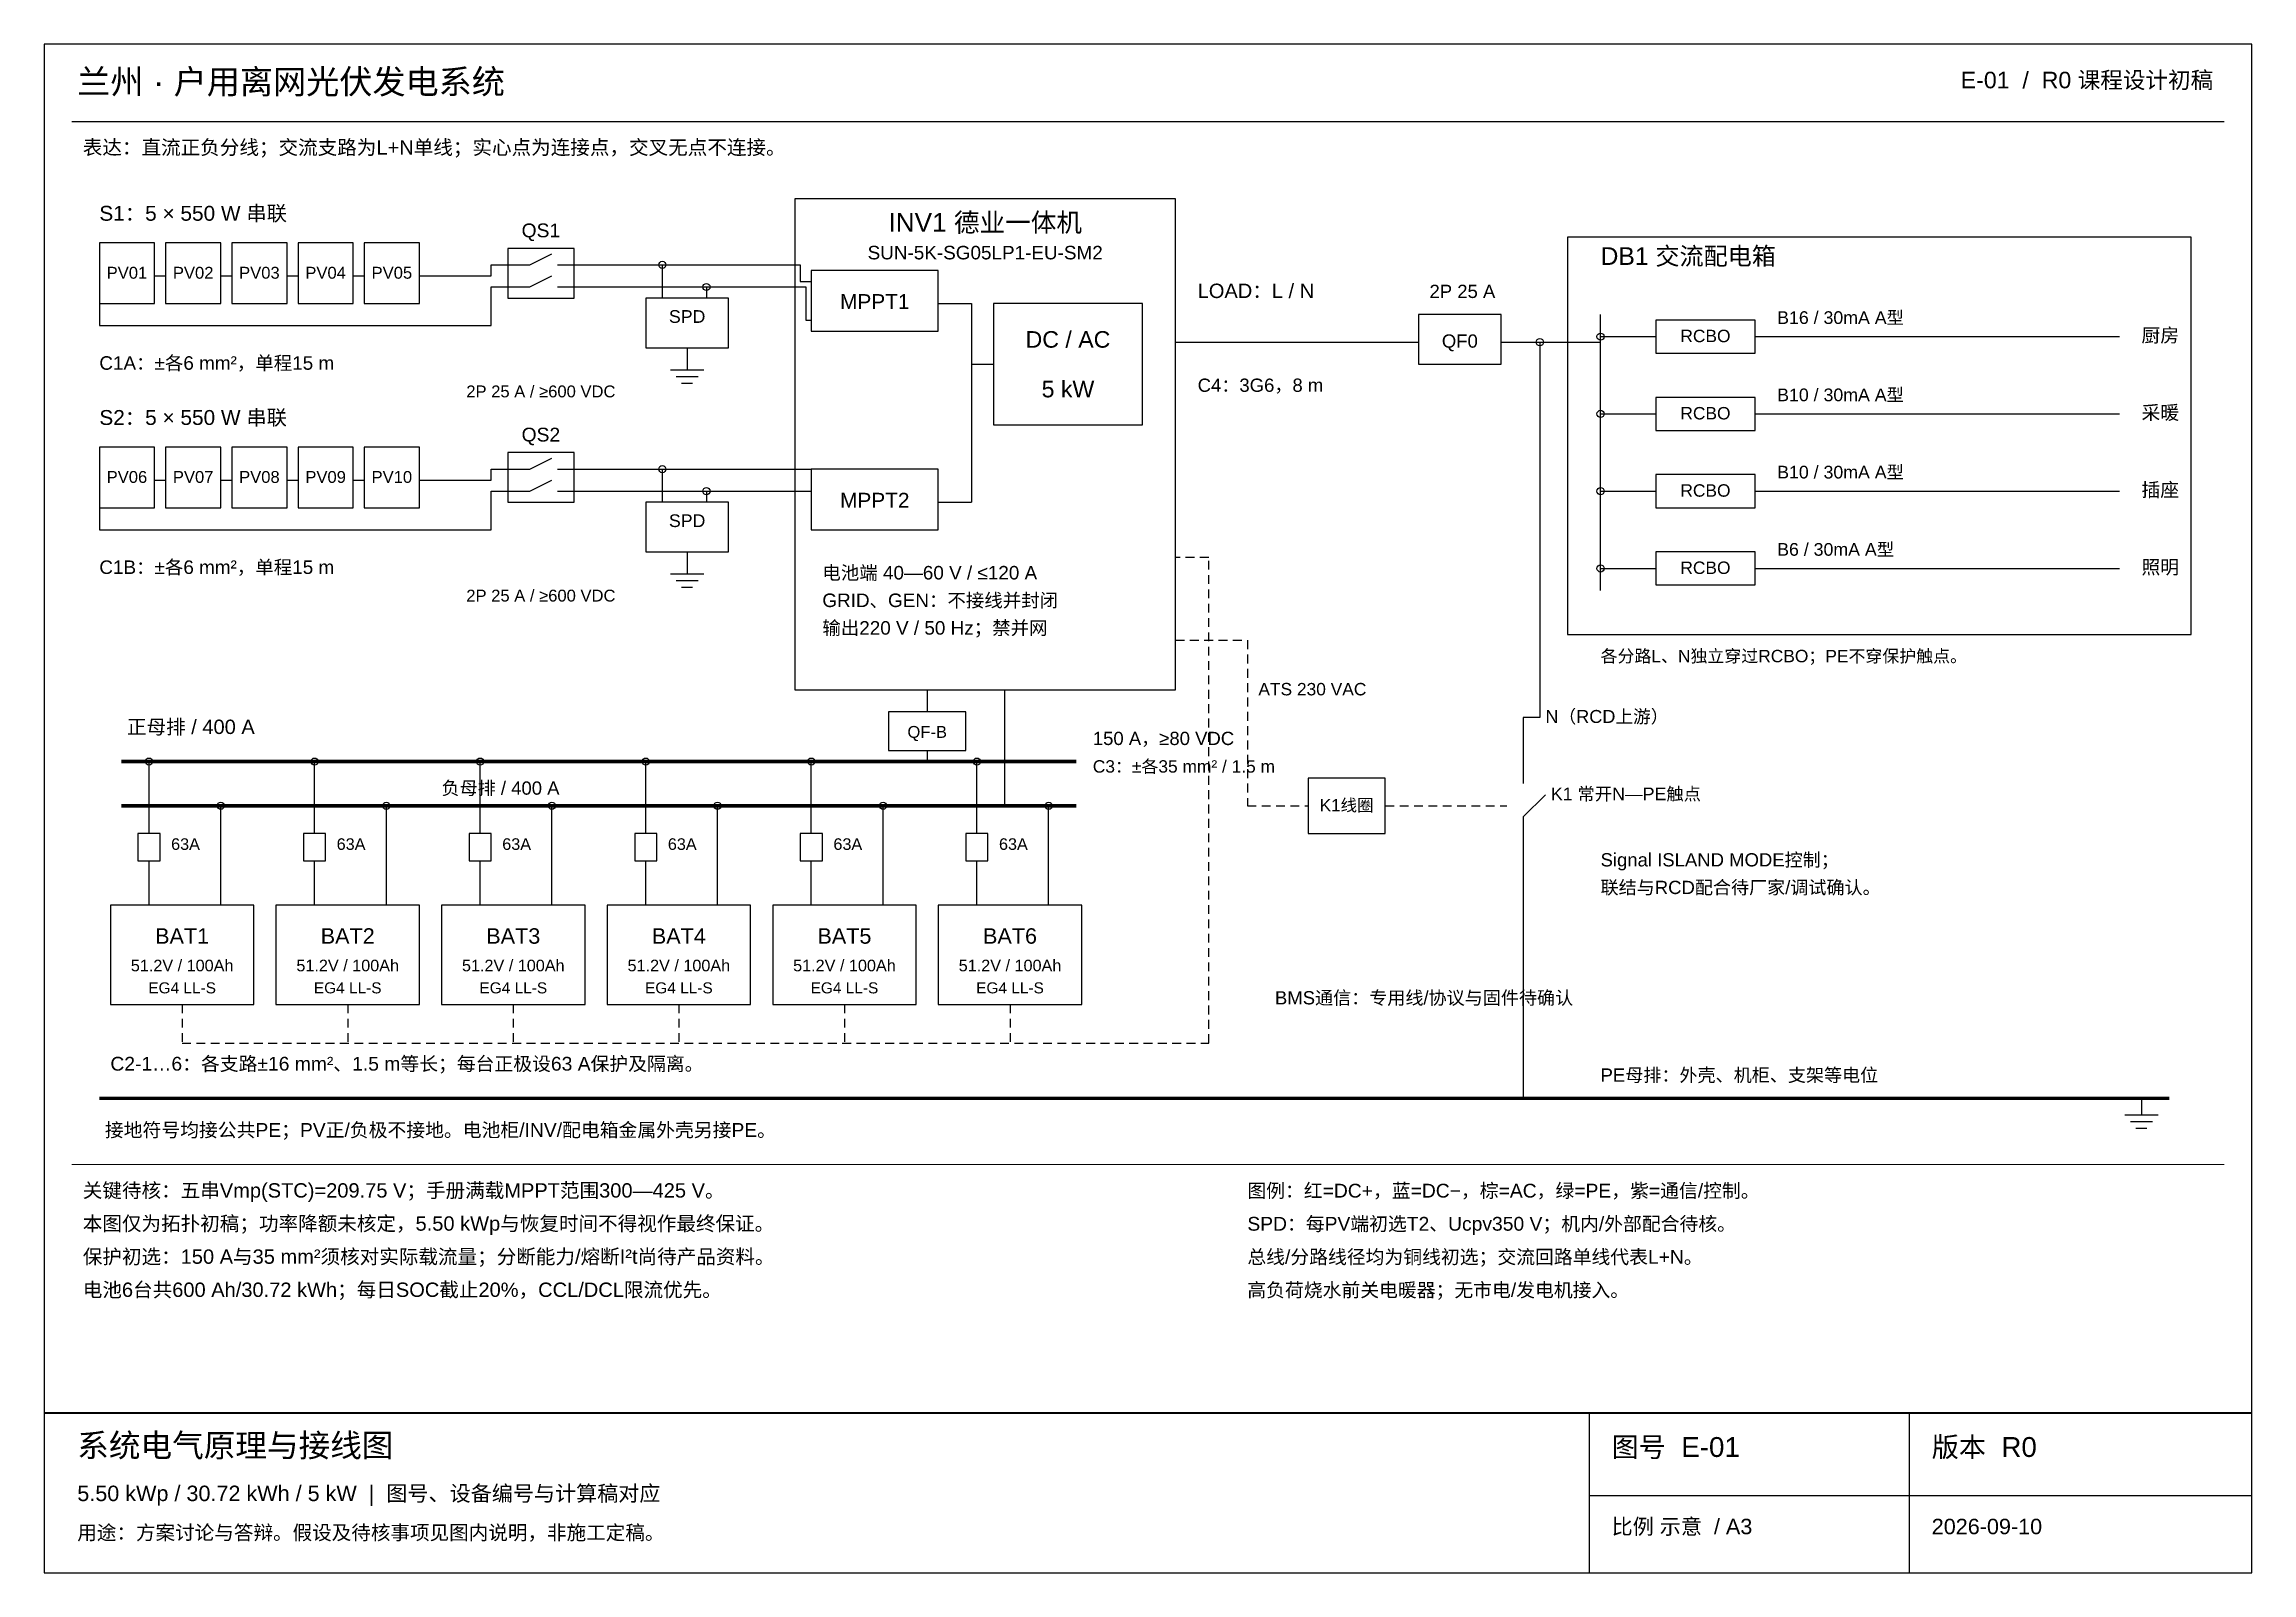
# Model space of a CAD drawing. Header units: millimetres. Extents: x 10 to 410, y 10 to 287.
import ezdxf
from ezdxf.enums import TextEntityAlignment as Align

# ---------------------------------------------------------------- set-up
doc = ezdxf.new("R2010")
doc.units = ezdxf.units.MM
doc.linetypes.add('DRAW_DASH', pattern=[2.6, 1.6, -1])
for name, color, linetype, lineweight, true_color in [('AC', 7, 'Continuous', 25, 0x805e23), ('COMM', 7, 'Continuous', 25, 0x8863a6), ('EQUIP', 7, 'Continuous', 25, 0x203b4a), ('FRAME', 7, 'Continuous', 25, 0x203b4a), ('HOLD', 7, 'Continuous', 25, 0xb14d31), ('NEG', 7, 'Continuous', 25, 0x2760a0), ('NOTE', 7, 'Continuous', 25, 0x344852), ('PE', 7, 'Continuous', 25, 0x397b51), ('POS', 7, 'Continuous', 25, 0xb84336), ('PV', 7, 'Continuous', 25, 0x257ba2)]:
    doc.layers.add(name, color=color, linetype=linetype, lineweight=lineweight, true_color=true_color)
doc.styles.add('CN', font='Arial Unicode.ttf')

msp = doc.modelspace()

# ---------------------------------------------------------------- linework, layer by layer
at = {"layer": 'AC', "linetype": 'CONTINUOUS', "lineweight": 25}
for p, q in [((399, 252), (286, 252)), ((286, 252), (286, 180)), ((399, 180), (399, 252)), ((209, 240), (182, 240)), ((182, 240), (182, 218)), ((209, 218), (209, 240)), ((274, 238), (259, 238)), ((259, 238), (259, 229)), ((274, 229), (274, 238)), ((292, 188), (292, 238)), ((320, 237), (302, 237)), ((302, 237), (302, 231)), ((320, 231), (320, 237)), ((215, 233), (259, 233)), ((274, 233), (292, 233)), ((292, 234), (302, 234)), ((320, 234), (386, 234)), ((259, 229), (274, 229)), ((302, 231), (320, 231)), ((292, 220), (302, 220)), ((320, 223), (302, 223)), ((302, 223), (302, 217)), ((320, 217), (320, 223)), ((320, 220), (386, 220)), ((182, 218), (209, 218)), ((302, 217), (320, 217)), ((320, 209), (302, 209)), ((302, 209), (302, 203)), ((320, 203), (320, 209)), ((292, 206), (302, 206)), ((320, 206), (386, 206)), ((302, 203), (320, 203)), ((292, 192), (302, 192)), ((320, 195), (302, 195)), ((302, 195), (302, 189)), ((320, 189), (320, 195)), ((320, 192), (386, 192)), ((302, 189), (320, 189)), ((286, 180), (399, 180))]:
    msp.add_line(p, q, dxfattribs=at)
at = {"layer": 'AC'}
for centre in [(292, 234), (292, 220), (292, 206), (292, 192)]:
    msp.add_circle(centre, 0.65, dxfattribs=at)
at = {"layer": 'COMM', "linetype": 'DRAW_DASH', "lineweight": 25}
for p, q in [((221, 194), (215, 194)), ((221, 106), (221, 194)), ((215, 179), (228, 179)), ((228, 179), (228, 149)), ((228, 149), (239, 149)), ((253, 149), (275, 149)), ((35, 113), (35, 106)), ((65, 113), (65, 106)), ((95, 113), (95, 106)), ((125, 113), (125, 106)), ((155, 113), (155, 106)), ((185, 113), (185, 106)), ((35, 106), (221, 106))]:
    msp.add_line(p, q, dxfattribs=at)
at = {"layer": 'COMM', "linetype": 'CONTINUOUS', "lineweight": 25}
for p, q in [((253, 154), (239, 154)), ((239, 154), (239, 144)), ((253, 144), (253, 154)), ((239, 144), (253, 144))]:
    msp.add_line(p, q, dxfattribs=at)
at = {"layer": 'EQUIP', "linetype": 'CONTINUOUS', "lineweight": 25}
for p, q in [((215, 259), (146, 259)), ((146, 259), (146, 170)), ((215, 170), (215, 259)), ((106, 250), (94, 250)), ((94, 250), (94, 241)), ((106, 241), (106, 250)), ((94, 241), (106, 241)), ((106, 213), (94, 213)), ((94, 213), (94, 204)), ((106, 204), (106, 213)), ((94, 204), (106, 204)), ((146, 170), (215, 170)), ((48, 131), (22, 131)), ((22, 131), (22, 113)), ((48, 113), (48, 131)), ((78, 131), (52, 131)), ((52, 131), (52, 113)), ((78, 113), (78, 131)), ((108, 131), (82, 131)), ((82, 131), (82, 113)), ((108, 113), (108, 131)), ((138, 131), (112, 131)), ((112, 131), (112, 113)), ((138, 113), (138, 131)), ((168, 131), (142, 131)), ((142, 131), (142, 113)), ((168, 113), (168, 131)), ((198, 131), (172, 131)), ((172, 131), (172, 113)), ((198, 113), (198, 131)), ((22, 113), (48, 113)), ((52, 113), (78, 113)), ((82, 113), (108, 113)), ((112, 113), (138, 113)), ((142, 113), (168, 113)), ((172, 113), (198, 113))]:
    msp.add_line(p, q, dxfattribs=at)
at = {"layer": 'FRAME', "linetype": 'CONTINUOUS', "lineweight": 25}
for p, q in [((410, 287), (10, 287)), ((10, 287), (10, 10)), ((410, 10), (410, 287)), ((15, 273), (405, 273)), ((290, 10), (290, 39)), ((348, 10), (348, 39)), ((290, 24), (410, 24)), ((10, 10), (410, 10))]:
    msp.add_line(p, q, dxfattribs=at)
at = {"layer": 'FRAME', "linetype": 'CONTINUOUS', "lineweight": 18}
msp.add_line((15, 84), (405, 84), dxfattribs=at)
at = {"layer": 'FRAME', "linetype": 'CONTINUOUS', "lineweight": 35}
msp.add_line((10, 39), (410, 39), dxfattribs=at)
at = {"layer": 'NEG', "linetype": 'CONTINUOUS', "lineweight": 25}
for p, q in [((98, 243), (102, 245)), ((20, 240), (20, 236)), ((91, 236), (91, 243)), ((91, 243), (94, 243)), ((94, 243), (98, 243)), ((103, 243), (106, 243)), ((106, 243), (146, 243)), ((130, 243), (130, 241)), ((146, 243), (148, 243)), ((148, 243), (148, 237)), ((20, 236), (91, 236)), ((148, 237), (149, 237)), ((281, 233), (281, 165)), ((98, 206), (102, 208)), ((91, 199), (91, 206)), ((91, 206), (94, 206)), ((94, 206), (98, 206)), ((103, 206), (106, 206)), ((106, 206), (146, 206)), ((130, 206), (130, 204)), ((146, 206), (149, 206)), ((20, 203), (20, 199)), ((20, 199), (91, 199)), ((184, 170), (184, 149)), ((281, 165), (278, 165)), ((278, 165), (278, 153)), ((42, 131), (42, 149)), ((72, 131), (72, 149)), ((102, 131), (102, 149)), ((132, 131), (132, 149)), ((162, 131), (162, 149)), ((192, 131), (192, 149))]:
    msp.add_line(p, q, dxfattribs=at)
at = {"layer": 'NEG', "linetype": 'CONTINUOUS', "lineweight": 70}
msp.add_line((24, 149), (197, 149), dxfattribs=at)
at = {"layer": 'NEG'}
for centre in [(130, 243), (281, 233), (130, 206), (42, 149), (72, 149), (102, 149), (132, 149), (162, 149), (192, 149)]:
    msp.add_circle(centre, 0.65, dxfattribs=at)
at = {"layer": 'PE', "linetype": 'CONTINUOUS', "lineweight": 25}
for p, q in [((134, 241), (119, 241)), ((119, 241), (119, 232)), ((134, 232), (134, 241)), ((119, 232), (134, 232)), ((126.5, 232), (126.5, 231)), ((123.5, 228), (129.5, 228)), ((126.5, 231), (126.5, 228)), ((124.5, 226.8), (128.5, 226.8)), ((125.5, 225.6), (127.5, 225.6)), ((134, 204), (119, 204)), ((119, 204), (119, 195)), ((134, 195), (134, 204)), ((119, 195), (134, 195)), ((126.5, 195), (126.5, 194)), ((126.5, 194), (126.5, 191)), ((123.5, 191), (129.5, 191)), ((124.5, 189.8), (128.5, 189.8)), ((125.5, 188.6), (127.5, 188.6)), ((278, 147), (282, 151)), ((278, 147), (278, 96)), ((390, 96), (390, 93)), ((387, 93), (393, 93)), ((388, 91.8), (392, 91.8)), ((389, 90.6), (391, 90.6))]:
    msp.add_line(p, q, dxfattribs=at)
at = {"layer": 'PE', "linetype": 'CONTINUOUS', "lineweight": 60}
msp.add_line((20, 96), (395, 96), dxfattribs=at)
at = {"layer": 'POS', "linetype": 'CONTINUOUS', "lineweight": 25}
for p, q in [((98, 247), (102, 249)), ((30, 245), (32, 245)), ((42, 245), (44, 245)), ((54, 245), (56, 245)), ((66, 245), (68, 245)), ((78, 245), (91, 245)), ((91, 245), (91, 247)), ((91, 247), (94, 247)), ((94, 247), (98, 247)), ((103, 247), (106, 247)), ((106, 247), (146, 247)), ((122, 247), (122, 241)), ((146, 247), (147, 247)), ((147, 247), (147, 244)), ((147, 244), (149, 244)), ((172, 240), (178, 240)), ((178, 240), (178, 204)), ((178, 229), (182, 229)), ((98, 210), (102, 212)), ((30, 208), (32, 208)), ((42, 208), (44, 208)), ((54, 208), (56, 208)), ((66, 208), (68, 208)), ((78, 208), (91, 208)), ((91, 208), (91, 210)), ((91, 210), (94, 210)), ((94, 210), (98, 210)), ((103, 210), (106, 210)), ((106, 210), (146, 210)), ((122, 210), (122, 204)), ((146, 210), (149, 210)), ((172, 204), (178, 204)), ((170, 170), (170, 166)), ((177, 166), (163, 166)), ((163, 166), (163, 159)), ((177, 159), (177, 166)), ((29, 144), (29, 157)), ((59, 144), (59, 157)), ((89, 144), (89, 157)), ((119, 144), (119, 157)), ((149, 144), (149, 157)), ((163, 159), (177, 159)), ((170, 159), (170, 157)), ((179, 144), (179, 157)), ((31, 144), (27, 144)), ((27, 144), (27, 139)), ((31, 139), (31, 144)), ((61, 144), (57, 144)), ((57, 144), (57, 139)), ((61, 139), (61, 144)), ((91, 144), (87, 144)), ((87, 144), (87, 139)), ((91, 139), (91, 144)), ((121, 144), (117, 144)), ((117, 144), (117, 139)), ((121, 139), (121, 144)), ((151, 144), (147, 144)), ((147, 144), (147, 139)), ((151, 139), (151, 144)), ((181, 144), (177, 144)), ((177, 144), (177, 139)), ((181, 139), (181, 144)), ((27, 139), (31, 139)), ((29, 131), (29, 139)), ((57, 139), (61, 139)), ((59, 131), (59, 139)), ((87, 139), (91, 139)), ((89, 131), (89, 139)), ((117, 139), (121, 139)), ((119, 131), (119, 139)), ((147, 139), (151, 139)), ((149, 131), (149, 139)), ((177, 139), (181, 139)), ((179, 131), (179, 139))]:
    msp.add_line(p, q, dxfattribs=at)
at = {"layer": 'POS', "linetype": 'CONTINUOUS', "lineweight": 70}
msp.add_line((24, 157), (197, 157), dxfattribs=at)
at = {"layer": 'POS'}
for centre in [(122, 247), (122, 210), (29, 157), (59, 157), (89, 157), (119, 157), (149, 157), (179, 157)]:
    msp.add_circle(centre, 0.65, dxfattribs=at)
at = {"layer": 'PV', "linetype": 'CONTINUOUS', "lineweight": 25}
for p, q in [((30, 251), (20, 251)), ((20, 251), (20, 240)), ((30, 240), (30, 251)), ((42, 251), (32, 251)), ((32, 251), (32, 240)), ((42, 240), (42, 251)), ((54, 251), (44, 251)), ((44, 251), (44, 240)), ((54, 240), (54, 251)), ((66, 251), (56, 251)), ((56, 251), (56, 240)), ((66, 240), (66, 251)), ((78, 251), (68, 251)), ((68, 251), (68, 240)), ((78, 240), (78, 251)), ((172, 246), (149, 246)), ((149, 246), (149, 235)), ((172, 235), (172, 246)), ((20, 240), (30, 240)), ((32, 240), (42, 240)), ((44, 240), (54, 240)), ((56, 240), (66, 240)), ((68, 240), (78, 240)), ((149, 235), (172, 235)), ((30, 214), (20, 214)), ((20, 214), (20, 203)), ((30, 203), (30, 214)), ((42, 214), (32, 214)), ((32, 214), (32, 203)), ((42, 203), (42, 214)), ((54, 214), (44, 214)), ((44, 214), (44, 203)), ((54, 203), (54, 214)), ((66, 214), (56, 214)), ((56, 214), (56, 203)), ((66, 203), (66, 214)), ((78, 214), (68, 214)), ((68, 214), (68, 203)), ((78, 203), (78, 214)), ((172, 210), (149, 210)), ((149, 210), (149, 199)), ((172, 199), (172, 210)), ((20, 203), (30, 203)), ((32, 203), (42, 203)), ((44, 203), (54, 203)), ((56, 203), (66, 203)), ((68, 203), (78, 203)), ((149, 199), (172, 199))]:
    msp.add_line(p, q, dxfattribs=at)

# ---------------------------------------------------------------- texts
at = {"layer": 'AC', "style": 'CN'}
for s, height, p in [('DB1 交流配电箱', 3.2, (292, 247)), ('LOAD：L / N', 2.6, (219, 241)), ('2P 25 A', 2.4, (261, 241)), ('B16 / 30mA A型', 2.3, (324, 236.3)), ('厨房', 2.5, (390, 233)), ('C4：3G6，8 m', 2.4, (219, 224)), ('B10 / 30mA A型', 2.3, (324, 222.3)), ('采暖', 2.5, (390, 219)), ('B10 / 30mA A型', 2.3, (324, 208.3)), ('插座', 2.5, (390, 205)), ('B6 / 30mA A型', 2.3, (324, 194.3)), ('照明', 2.5, (390, 191))]:
    msp.add_text(s, height=height, dxfattribs=at).set_placement(p)
for s, height, p in [('DC / AC', 3, (195.5, 232)), ('QF0', 2.4, (266.5, 232)), ('RCBO', 2.25, (311, 233)), ('5 kW', 3, (195.5, 223)), ('RCBO', 2.25, (311, 219)), ('RCBO', 2.25, (311, 205)), ('RCBO', 2.25, (311, 191))]:
    msp.add_text(s, height=height, dxfattribs=at).set_placement(p, align=Align.CENTER)
at = {"layer": 'COMM', "style": 'CN'}
for s, height, p in [('ATS 230 VAC', 2.25, (230, 169)), ('BMS通信：专用线/协议与固件待确认', 2.4, (233, 113))]:
    msp.add_text(s, height=height, dxfattribs=at).set_placement(p)
msp.add_text('K1线圈', height=2.2, dxfattribs=at).set_placement((246, 148), align=Align.CENTER)
at = {"layer": 'EQUIP', "style": 'CN'}
for s, height, p in [('INV1 德业一体机', 3.4, (180.5, 253)), ('BAT1', 2.8, (35, 124)), ('BAT2', 2.8, (65, 124)), ('BAT3', 2.8, (95, 124)), ('BAT4', 2.8, (125, 124)), ('BAT5', 2.8, (155, 124)), ('BAT6', 2.8, (185, 124))]:
    msp.add_text(s, height=height, dxfattribs=at).set_placement(p, align=Align.CENTER)
at = {"layer": 'FRAME', "style": 'CN'}
for s, height, p in [('兰州 · 户用离网光伏发电系统', 4.4, (16, 278)), ('系统电气原理与接线图', 4.2, (16, 31)), ('图号  E-01', 3.6, (294, 31))]:
    msp.add_text(s, height=height, dxfattribs=at).set_placement(p)
at = {"layer": 'HOLD', "style": 'CN'}
msp.add_text('E-01  /  R0 课程设计初稿', height=3, dxfattribs=at).set_placement((403, 279), align=Align.RIGHT)
for s, height, p in [('联结与RCD配合待厂家/调试确认。', 2.4, (292, 133)), ('关键待核：五串Vmp(STC)=209.75 V；手册满载MPPT范围300—425 V。', 2.6, (17, 78)), ('本图仅为拓扑初稿；功率降额未核定，5.50 kWp与恢复时间不得视作最终保证。', 2.6, (17, 72)), ('保护初选：150 A与35 mm²须核对实际载流量；分断能力/熔断I²t尚待产品资料。', 2.6, (17, 66)), ('电池6台共600 Ah/30.72 kWh；每日SOC截止20%，CCL/DCL限流优先。', 2.6, (17, 60)), ('版本  R0', 3.6, (352, 31)), ('用途：方案讨论与答辩。假设及待核事项见图内说明，非施工定稿。', 2.6, (16, 16))]:
    msp.add_text(s, height=height, dxfattribs=at).set_placement(p)
at = {"layer": 'NEG', "style": 'CN'}
for s, height, p in [('N（RCD上游）', 2.35, (282, 164)), ('负母排 / 400 A', 2.4, (82, 151))]:
    msp.add_text(s, height=height, dxfattribs=at).set_placement(p)
at = {"layer": 'NOTE', "style": 'CN'}
for s, height, p in [('表达：直流正负分线；交流支路为L+N单线；实心点为连接点，交叉无点不连接。', 2.6, (17, 267)), ('C1A：±各6 mm²，单程15 m', 2.45, (20, 228)), ('C1B：±各6 mm²，单程15 m', 2.45, (20, 191)), ('电池端 40—60 V / ≤120 A', 2.45, (151, 190)), ('GRID、GEN：不接线并封闭', 2.45, (151, 185)), ('输出220 V / 50 Hz；禁并网', 2.45, (151, 180)), ('各分路L、N独立穿过RCBO；PE不穿保护触点。', 2.25, (292, 175)), ('C3：±各35 mm² / 1.5 m', 2.25, (200, 155)), ('Signal ISLAND MODE控制；', 2.4, (292, 138)), ('C2-1…6：各支路±16 mm²、1.5 m等长；每台正极设63 A保护及隔离。', 2.5, (22, 101)), ('图例：红=DC+，蓝=DC−，棕=AC，绿=PE，紫=通信/控制。', 2.5, (228, 78)), ('SPD：每PV端初选T2、Ucpv350 V；机内/外部配合待核。', 2.5, (228, 72)), ('总线/分路线径均为铜线初选；交流回路单线代表L+N。', 2.5, (228, 66)), ('高负荷烧水前关电暖器；无市电/发电机接入。', 2.5, (228, 60)), ('5.50 kWp / 30.72 kWh / 5 kW  |  图号、设备编号与计算稿对应', 2.8, (16, 23)), ('比例 示意  / A3', 2.8, (294, 17)), ('2026-09-10', 2.8, (352, 17))]:
    msp.add_text(s, height=height, dxfattribs=at).set_placement(p)
for s, height, p in [('QS1', 2.5, (100, 252)), ('SUN-5K-SG05LP1-EU-SM2', 2.45, (180.5, 248)), ('2P 25 A / ≥600 VDC', 2.15, (100, 223)), ('QS2', 2.5, (100, 215)), ('2P 25 A / ≥600 VDC', 2.15, (100, 186)), ('51.2V / 100Ah', 2.1, (35, 119)), ('51.2V / 100Ah', 2.1, (65, 119)), ('51.2V / 100Ah', 2.1, (95, 119)), ('51.2V / 100Ah', 2.1, (125, 119)), ('51.2V / 100Ah', 2.1, (155, 119)), ('51.2V / 100Ah', 2.1, (185, 119)), ('EG4 LL-S', 2, (35, 115)), ('EG4 LL-S', 2, (65, 115)), ('EG4 LL-S', 2, (95, 115)), ('EG4 LL-S', 2, (125, 115)), ('EG4 LL-S', 2, (155, 115)), ('EG4 LL-S', 2, (185, 115))]:
    msp.add_text(s, height=height, dxfattribs=at).set_placement(p, align=Align.CENTER)
at = {"layer": 'PE', "style": 'CN'}
for p in [(126.5, 236.5), (126.5, 199.5)]:
    msp.add_text('SPD', height=2.3, dxfattribs=at).set_placement(p, align=Align.CENTER)
for s, height, p in [('K1 常开N—PE触点', 2.3, (283, 150)), ('PE母排：外壳、机柜、支架等电位', 2.4, (292, 99)), ('接地符号均接公共PE；PV正/负极不接地。电池柜/INV/配电箱金属外壳另接PE。', 2.5, (21, 89))]:
    msp.add_text(s, height=height, dxfattribs=at).set_placement(p)
at = {"layer": 'POS', "style": 'CN'}
for s, height, p in [('正母排 / 400 A', 2.6, (25, 162)), ('150 A，≥80 VDC', 2.4, (200, 160)), ('63A', 2.1, (33, 141)), ('63A', 2.1, (63, 141)), ('63A', 2.1, (93, 141)), ('63A', 2.1, (123, 141)), ('63A', 2.1, (153, 141)), ('63A', 2.1, (183, 141))]:
    msp.add_text(s, height=height, dxfattribs=at).set_placement(p)
msp.add_text('QF-B', height=2.15, dxfattribs=at).set_placement((170, 161.3), align=Align.CENTER)
at = {"layer": 'PV', "style": 'CN'}
for s, p in [('S1：5 × 550 W 串联', (20, 255)), ('S2：5 × 550 W 串联', (20, 218))]:
    msp.add_text(s, height=2.7, dxfattribs=at).set_placement(p)
for s, height, p in [('PV01', 2.15, (25, 244.5)), ('PV02', 2.15, (37, 244.5)), ('PV03', 2.15, (49, 244.5)), ('PV04', 2.15, (61, 244.5)), ('PV05', 2.15, (73, 244.5)), ('MPPT1', 2.7, (160.5, 239)), ('PV06', 2.15, (25, 207.5)), ('PV07', 2.15, (37, 207.5)), ('PV08', 2.15, (49, 207.5)), ('PV09', 2.15, (61, 207.5)), ('PV10', 2.15, (73, 207.5)), ('MPPT2', 2.7, (160.5, 203))]:
    msp.add_text(s, height=height, dxfattribs=at).set_placement(p, align=Align.CENTER)

doc.saveas('drawing.dxf')
